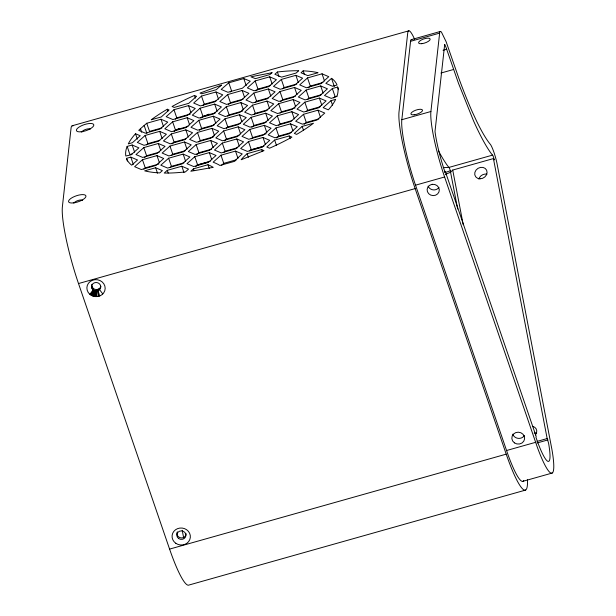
<?xml version="1.0" encoding="UTF-8"?>
<svg xmlns="http://www.w3.org/2000/svg" width="616" height="616" viewBox="0 0 616 616"><rect width="100%" height="100%" fill="white"/><g stroke="black" fill="none" stroke-linecap="round" stroke-linejoin="round"><path stroke-width="0.92" d="M95.988 296.642L99.715 295.98A9.163 8.501 6.3 0 0 103.811 283.784A9.163 8.501 6.3 0 0 90.167 281.512A9.163 8.501 6.3 0 0 89.867 294.34L92.269 295.834L95.988 296.642L96.158 291.022L98.452 290.498A4.582 4.25 6.3 0 0 100.37 285.123A4.582 4.25 6.3 0 0 94.779 282.698A4.582 4.25 6.3 0 0 91.692 287.572L91.984 288.419A4.582 4.25 6.3 0 0 92.762 289.551L96.158 291.022M91.692 287.572L91.861 286.094A4.582 4.25 6.3 0 1 91.869 284.322M91.984 288.419L91.861 286.094M92.762 289.551L92.924 288.072M92.154 286.94A4.582 4.25 6.3 0 0 96.797 289.528L96.943 296.612M97.112 290.952L97.274 289.474L98.614 289.02A4.582 4.25 6.3 0 0 100.816 286.263M97.736 289.366L97.574 290.844L98.822 296.281M98.452 290.498L98.614 289.02M523.762 480.542A51.929 7.785 74.2 0 1 508.262 455.447L415.523 185.185A51.937 7.792 74.2 0 1 405.22 148.109L404.958 146.893A51.937 7.792 74.2 0 1 402.456 132.525L402.333 131.562A51.937 7.792 74.2 0 1 401.832 119.704L410.672 40.371A21.367 3.203 74.2 0 1 411.811 39.817M430.907 111.504L439.747 32.171A21.367 3.203 74.2 0 1 441.456 32.124L446.107 41.665L458.604 77.608A145.13 21.768 74.2 0 0 472.449 112.204L476.853 121.66A145.13 21.768 74.2 0 0 488.781 142.365L490.69 144.791A15.069 2.256 74.2 0 1 496.85 162.67L551.859 449.156A51.929 7.785 74.2 0 1 537.337 447.255L444.598 176.984A51.937 7.792 74.2 0 1 434.288 139.909L434.034 138.692A51.937 7.792 74.2 0 1 431.531 124.324L431.408 123.362A51.937 7.792 74.2 0 1 430.907 111.504L401.832 119.704M95.033 296.573L95.68 290.991M94.086 296.419L95.203 290.914M93.162 296.173L94.741 290.791M92.269 295.834L94.294 290.621M127.158 146.408L126.788 147.324A111.511 38.277 -18.9 0 0 125.826 156.002L131.069 154.847L138.885 147.871L132.155 144.999L127.158 146.408L129.953 154.547L132.455 153.846M91.414 295.411L93.871 290.413M90.614 294.91L93.47 290.159M89.867 294.34L93.101 289.874M135.52 133.734L134.419 134.958A111.511 38.277 -18.9 0 0 128.998 142.542L128.305 143.882L132.409 142.72L140.225 135.743L135.52 133.734L137.383 139.162M493.424 158.574L547.162 438.561L548.548 443.043A39.686 5.952 74.2 0 1 537.445 441.58L536.005 437.491L536.128 436.351L445.222 171.302L445.099 172.434A39.717 5.96 74.2 0 1 435.012 131.424L444.69 44.406A9.117 1.371 74.2 0 1 446.092 47.609L458.489 83.276L473.504 120.782A157.365 23.601 74.2 0 0 491.214 153.5L492.846 155.517A2.81 0.424 74.2 0 1 493.993 158.859L494.217 159.921L493.424 158.574L452.722 170.054L450.604 172.218L445.314 174.436M140.487 128.682L138.746 130.353L145.384 133.187L159.921 129.091L167.729 122.114L161.007 119.234L146.747 123.262L140.487 128.682L141.726 132.301M145.13 135.466L137.322 142.442L144.044 145.314L158.582 141.218L166.389 134.242L159.667 131.362L145.13 135.466L147.925 143.605L146.5 144.876M173.981 109.702L166.166 116.678L172.888 119.558L187.426 115.454L195.241 108.478L188.519 105.606L173.981 109.702L176.769 117.849L175.352 119.111M143.79 147.594L135.982 154.57L142.704 157.442L157.242 153.346L165.049 146.369L158.327 143.489L143.79 147.594L146.585 155.733L144.452 157.634M172.642 121.829L164.826 128.806L171.556 131.685L186.086 127.581L193.901 120.605L187.179 117.733L172.642 121.829L175.437 129.976L174.012 131.239M201.486 96.073L193.678 103.041L200.4 105.921L214.938 101.817L222.746 94.849L216.024 91.969L201.486 96.073L204.281 104.212L202.864 105.482M142.458 159.721L134.642 166.697L141.364 169.569L155.902 165.473L163.717 158.497L156.988 155.617L142.458 159.721L145.245 167.86L143.828 169.131M171.302 133.957L163.486 140.933L170.216 143.805L184.754 139.709L192.562 132.733L185.839 129.861L171.302 133.957L174.097 142.104L171.964 144.005M200.146 108.193L192.338 115.169L199.06 118.049L213.598 113.945L221.406 106.968L214.684 104.096L200.146 108.193L202.941 116.339L200.808 118.241M230.161 92.03L231.539 90.806L228.798 82.806L243.782 78.571L250.258 81.212L242.442 88.188L227.912 92.284L221.183 89.412L228.798 82.806M169.962 146.084L162.154 153.061L168.876 155.933L183.414 151.836L191.222 144.86L184.5 141.98L169.962 146.084L172.757 154.223L171.333 155.494M198.814 120.32L190.999 127.296L197.721 130.176L212.258 126.072L220.074 119.096L213.344 116.224L198.814 120.32L201.601 128.467L199.476 130.369M227.658 94.564L219.843 101.54L226.573 104.412L241.11 100.316L248.918 93.339L242.196 90.46L227.658 94.564L230.453 102.703L228.32 104.605M168.622 158.212L160.815 165.188L167.537 168.06L182.074 163.964L189.882 156.988L183.16 154.108L168.622 158.212L171.417 166.351L169.993 167.621M197.474 132.448L189.659 139.424L196.381 142.304L210.918 138.2L218.734 131.223L212.004 128.351L197.474 132.448L200.262 140.594L198.845 141.865M226.318 106.691L218.511 113.667L225.233 116.54L239.77 112.443L247.578 105.467L240.856 102.587L226.318 106.691L229.114 114.83L227.689 116.101M255.17 80.927L247.355 87.903L254.077 90.783L268.615 86.679L276.43 79.703L269.7 76.831L255.17 80.927L257.958 89.074L255.833 90.976M167.282 170.339L164.241 173.058L165.758 173.081A111.511 38.277 -18.9 0 0 184.492 172.003L185.439 171.887L188.542 169.115L181.82 166.235L167.282 170.339L168.214 173.05M196.134 144.575L188.319 151.551L195.049 154.431L209.579 150.327L217.394 143.351L210.672 140.479L196.134 144.575L198.922 152.722L196.797 154.624M224.979 118.819L217.171 125.795L223.893 128.667L238.43 124.571L246.238 117.594L239.516 114.715L224.979 118.819L227.774 126.958L226.349 128.228M253.831 93.055L246.015 100.031L252.737 102.911L267.275 98.806L275.09 91.83L268.368 88.958L253.831 93.055L256.618 101.201L255.201 102.464M277.392 72.01L274.867 74.274L281.589 77.146L296.127 73.05L298.721 70.732L297.921 70.717A111.511 38.277 -18.9 0 0 279.187 71.795L277.392 72.01L278.948 76.538M194.795 156.703L186.979 163.679L193.709 166.559L208.239 162.455L216.054 155.478L209.332 152.606L194.795 156.703L197.59 164.849L195.457 166.751M223.639 130.946L215.831 137.922L222.553 140.794L237.091 136.698L244.899 129.722L238.176 126.842L223.639 130.946L226.434 139.085L224.301 140.987M252.491 105.182L244.675 112.158L251.405 115.03L265.935 110.934L273.75 103.958L267.028 101.086L252.491 105.182L255.286 113.329L253.861 114.591M281.335 79.418L273.527 86.394L280.249 89.274L294.787 85.17L302.595 78.194L295.873 75.321L281.335 79.418L284.13 87.564L282.713 88.835M193.455 168.83L190.814 171.256L213.213 167.359A81.312 27.135 63.6 0 0 209.001 165.165L207.992 164.734L193.455 168.83L194.079 170.64M222.307 143.074L214.491 150.042L221.213 152.922L235.751 148.818L243.566 141.849L236.837 138.97L222.307 143.074L225.094 151.213L223.677 152.483M251.151 117.309L243.335 124.286L250.065 127.158L264.603 123.061L272.411 116.085L265.689 113.205L251.151 117.309L253.946 125.448L251.813 127.358M279.995 91.545L272.187 98.522L278.909 101.401L293.447 97.297L301.255 90.321L294.533 87.449L279.995 91.545L282.79 99.692L280.657 101.594M303.18 70.848L301.031 72.765L307.761 75.637L318.087 72.727L317.186 72.511A111.511 38.277 -18.9 0 0 306.244 71.017L303.18 70.848L304.42 74.467M220.967 155.194L213.151 162.17L215.715 163.271A81.312 27.135 63.6 0 1 219.927 165.465L234.696 161.3A81.312 48.256 86.7 0 1 239.247 156.633L242.227 153.969L235.497 151.097L220.967 155.194L223.754 163.34L221.629 165.242M249.811 129.437L242.003 136.413L248.725 139.285L263.263 135.189L271.071 128.213L264.349 125.333L249.811 129.437L252.606 137.576L251.182 138.846M278.663 103.673L270.848 110.649L277.57 113.529L292.107 109.425L299.923 102.449L293.193 99.576L278.663 103.673L281.45 111.819L280.034 113.09M307.507 77.916L299.692 84.892L306.421 87.765L320.959 83.668L328.767 76.692L322.045 73.812L307.507 77.916L310.302 86.055L308.169 87.957M248.471 141.565L240.664 148.541L247.386 151.413L261.923 147.316L269.731 140.34L263.009 137.46L248.471 141.565L251.266 149.703L249.842 150.974M277.323 115.8L269.508 122.776L276.23 125.656L290.767 121.552L298.583 114.576L291.853 111.704L277.323 115.8L280.111 123.947L278.694 125.217M306.167 90.044L298.36 97.02L305.082 99.892L319.619 95.796L327.427 88.819L320.705 85.94L306.167 90.044L308.963 98.183L307.538 99.453M247.131 153.692L245.961 154.739A81.312 48.256 86.7 0 0 241.41 159.405L241.141 159.737L264.025 150.643L261.669 149.588L247.131 153.692L248.379 157.311M275.983 127.928L268.168 134.904L274.898 137.784L289.428 133.68L297.243 126.704L290.521 123.831L275.983 127.928L278.771 136.074L276.646 137.976M304.828 102.171L297.02 109.148L303.742 112.02L318.28 107.923L326.087 100.947L319.365 98.067L304.828 102.171L307.623 110.31L306.198 111.581M331.531 78.324L325.864 83.383L332.586 86.263L337.014 85.008L336.582 83.992A111.511 38.277 -18.9 0 0 332.548 79.079L331.531 78.324L334.326 86.471M274.644 140.055L266.828 147.031L269.562 148.202L270.809 147.655A111.511 38.277 -18.9 0 0 290.498 137.899L291.892 137.114L289.181 135.959L274.644 140.055L276.507 145.484M303.488 114.299L295.68 121.275L302.402 124.147L316.94 120.051L324.748 113.075L318.025 110.195L303.488 114.299L306.283 122.438L304.15 124.34M332.34 88.535L324.524 95.511L331.254 98.383L336.89 96.473A111.511 38.277 -18.9 0 0 337.845 87.788L337.66 87.033L332.34 88.535L335.135 96.681L333.71 97.944M302.156 126.419L294.34 133.395L296.65 134.388L299.438 132.725A111.511 38.277 -18.9 0 0 311.419 124.771L313.467 123.231L302.156 126.419L303.395 130.038M331 100.662L323.184 107.638L328.351 109.848L329.26 108.832A111.511 38.277 -18.9 0 0 334.68 101.255L335.666 99.345L331 100.662L332.548 105.182M167.321 109.24L164.241 111.065A111.511 38.277 -18.9 0 0 152.26 119.027L151.251 119.781L161.261 116.963L169.069 109.987L167.321 109.24L167.945 111.049M194.456 95.442L192.87 96.142A111.511 38.277 -18.9 0 0 173.173 105.898L172.087 106.514L174.228 107.43L188.766 103.326L196.581 96.35L194.456 95.442L195.388 98.16M444.921 172.634L450.296 170.771A2.81 0.424 74.2 0 0 449.233 167.821L447.609 165.796A157.365 23.601 74.2 0 1 438.438 150.751M72.257 125.749L408.893 30.8M411.334 39.647L440.409 31.447M410.487 41.341L439.555 33.141M204.281 104.212L216.093 100.878M257.958 89.074L270.678 85.485M176.769 117.849L190.398 113.999M230.453 102.703L243.174 99.114M284.13 87.564L296.85 83.976M162.016 127.882L149.542 131.4L146.747 123.262M202.941 116.339L215.662 112.751M256.618 101.201L268.43 97.867M310.302 86.055L323.023 82.467M443.043 50.266L446.677 49.242M175.437 129.976L188.149 126.388M229.114 114.83L242.743 110.988M282.79 99.692L295.511 96.104M147.925 143.605L159.737 140.279M201.601 128.467L214.322 124.879M255.286 113.329L267.999 109.74M308.963 98.183L321.683 94.594M174.097 142.104L185.901 138.769M227.774 126.958L240.494 123.369M281.45 111.819L295.079 107.977M335.135 96.681L336.906 96.181M126.48 158.351L130.823 157.126L137.545 159.998L131.747 165.18L131.131 164.718A111.511 38.277 -18.9 0 1 127.089 159.806L126.48 158.351L127.412 161.061M146.585 155.733L159.305 152.144M200.262 140.594L213.891 136.752M253.946 125.448L266.659 121.868M307.623 110.31L320.343 106.722M440.894 73.058L453.615 69.469M172.757 154.223L185.478 150.643M226.434 139.085L239.154 135.497M280.111 123.947L291.922 120.613M145.245 167.86L158.874 164.018M198.922 152.722L211.642 149.134M252.606 137.576L266.235 133.734M306.283 122.438L319.003 118.849M155.648 167.744L144.652 170.848L146.485 171.286A111.511 38.277 -18.9 0 0 157.427 172.78L159.814 172.911L162.378 170.617L155.648 167.744L157.511 173.173M171.417 166.351L184.138 162.763M225.094 151.213L237.815 147.624M278.771 136.074L291.491 132.486M197.59 164.849L210.302 161.261M251.266 149.703L263.987 146.115M196.458 165.311L208.501 161.916M250.165 150.165L263.132 146.508M223.754 163.34L236.475 159.752M492.561 155.117L448.948 167.413L443.204 167.637M415.523 185.185L444.598 176.984M525.664 490.059L189.027 585.015A61.107 9.163 74.2 0 1 169.585 549.102L78.509 283.553L415.145 188.596A61.107 9.163 74.2 0 1 399.045 111.558L407.707 33.087A30.554 4.582 74.2 0 1 411.319 32.995L412.343 34.681A30.554 4.582 74.2 0 1 414.614 39.332M536.99 441.433L547.162 438.561M506.521 450.527L535.597 442.327M537.052 442.981L547.955 439.909M169.585 549.102L506.221 454.154A61.107 9.163 74.2 0 0 527.465 479.772M523.123 481.25L552.19 473.05M96.797 289.528L97.274 289.474M99.569 289.682L102.803 293.963M415.145 188.596L506.221 454.154M337.66 87.033L338.592 89.751M322.045 73.812L324.524 81.05M320.705 85.94L323.184 93.178M319.365 98.067L321.845 105.305M318.025 110.195L320.512 117.433M295.873 75.321L298.352 82.559M294.533 87.449L297.02 94.687M293.193 99.576L295.68 106.814M291.853 111.704L294.34 118.942M290.521 123.831L293 131.069M269.7 76.831L272.187 84.069M289.181 135.959L290.113 138.669M268.368 88.958L270.848 96.196M267.028 101.086L269.508 108.324M265.689 113.205L268.168 120.451M264.349 125.333L266.828 132.571M243.782 78.571L246.223 85.678M263.009 137.46L265.488 144.698M242.196 90.46L244.675 97.698M261.669 149.588L262.293 151.397M240.856 102.587L243.335 109.825M239.516 114.715L241.996 121.953M238.176 126.842L240.664 134.08M236.837 138.97L239.324 146.208M216.024 91.969L218.503 99.207M235.497 151.097L237.984 158.335M214.684 104.096L217.171 111.334M213.344 116.224L215.831 123.462M212.004 128.351L214.491 135.589M210.672 140.479L213.151 147.717M209.332 152.606L211.812 159.844M188.519 105.606L190.999 112.844M207.992 164.734L209.232 168.353M187.179 117.733L189.659 124.971M185.839 129.861L188.319 137.099M184.5 141.98L186.979 149.218M183.16 154.108L185.639 161.346M181.82 166.235L183.992 172.572M161.007 119.234L163.486 126.472M159.667 131.362L162.147 138.6M158.327 143.489L160.815 150.727M156.988 155.617L159.475 162.855M144.129 125.425L146.924 133.572M132.155 144.999L134.642 152.237M130.823 157.126L133.302 164.364M98.021 290.69L99.715 295.98M450.296 170.771L457.665 208.986M452.722 170.054L463.217 224.732M182.213 530.337L183.668 537.899M534.141 433.125A6.414 5.513 -30.5 0 1 536.698 433.148M478.84 179.133A6.414 5.513 -30.5 0 1 486.987 174.174M524.385 435.535A6.414 5.952 6.3 0 1 518.148 438.361A6.414 5.952 6.3 0 1 512.743 434.172M532.725 426.411A6.414 5.513 -30.5 0 1 535.458 434.958M186.101 533.749A4.582 4.25 6.3 0 1 181.266 537.907A4.582 4.25 6.3 0 1 176.969 533.133M177.046 532.694A4.582 4.25 6.3 0 1 177.346 531.854M78.509 283.553A61.107 9.163 74.2 0 1 62.408 206.514L71.071 128.036A30.554 4.582 74.2 0 1 72.942 125.987M81.851 132.147A4.582 1.571 -18.9 0 1 85.485 129.506A4.582 1.571 -18.9 0 1 90.267 129.098M74.128 202.91A4.582 1.571 -18.9 0 1 78.548 200.354A4.582 1.571 -18.9 0 1 82.659 200.5M438.915 187.48A6.114 5.667 6.3 0 1 433.125 189.874A6.114 5.667 6.3 0 1 428.112 186.14M174.59 131.046A111.511 38.277 -18.9 0 1 179.087 128.467M202.04 117.086A111.511 38.277 -18.9 0 1 209.07 114.099M220.551 85.878L216.278 89.697L201.74 93.794L200.023 93.062L221.598 85.077L220.551 85.878M272.01 72.719L269.954 74.551L255.417 78.656L250.881 76.8L272.01 72.719M432.324 184.323L431.7 184.43A6.114 5.667 6.3 0 0 428.69 193.694A6.114 5.667 6.3 0 0 438.954 191.946A6.114 5.667 6.3 0 0 432.324 184.323M175.791 543.281A9.163 8.501 6.3 0 0 190.313 537.568A9.163 8.501 6.3 0 0 177.516 528.667A9.163 8.501 6.3 0 0 175.791 543.281M178.648 538.53A4.582 4.25 6.3 0 0 185.909 535.674A4.582 4.25 6.3 0 0 179.51 531.223A4.582 4.25 6.3 0 0 178.648 538.53M514.429 442.881A6.414 5.952 6.3 0 0 524.593 438.885A6.414 5.952 6.3 0 0 515.638 432.655A6.414 5.952 6.3 0 0 514.429 442.881M479.995 178.809A6.414 5.513 -30.5 0 0 486.632 170.224A6.414 5.513 -30.5 0 0 476.006 170.124A6.414 5.513 -30.5 0 0 479.995 178.809M81.204 131.778A9.163 3.149 -18.9 0 0 93.809 124.856A9.163 3.149 -18.9 0 0 80.273 126.349A9.163 3.149 -18.9 0 0 81.204 131.778M73.35 202.918A9.163 3.149 -18.9 0 0 85.955 195.996A9.163 3.149 -18.9 0 0 72.418 197.49A9.163 3.149 -18.9 0 0 73.35 202.918M421.791 43.682A6.114 2.094 -18.9 0 0 430.191 39.07A6.114 2.094 -18.9 0 0 421.175 40.063A6.114 2.094 -18.9 0 0 421.791 43.682M414.137 114.807A6.114 2.094 -18.9 0 0 422.538 110.187A6.114 2.094 -18.9 0 0 413.513 111.18A6.114 2.094 -18.9 0 0 414.137 114.807"/></g></svg>
